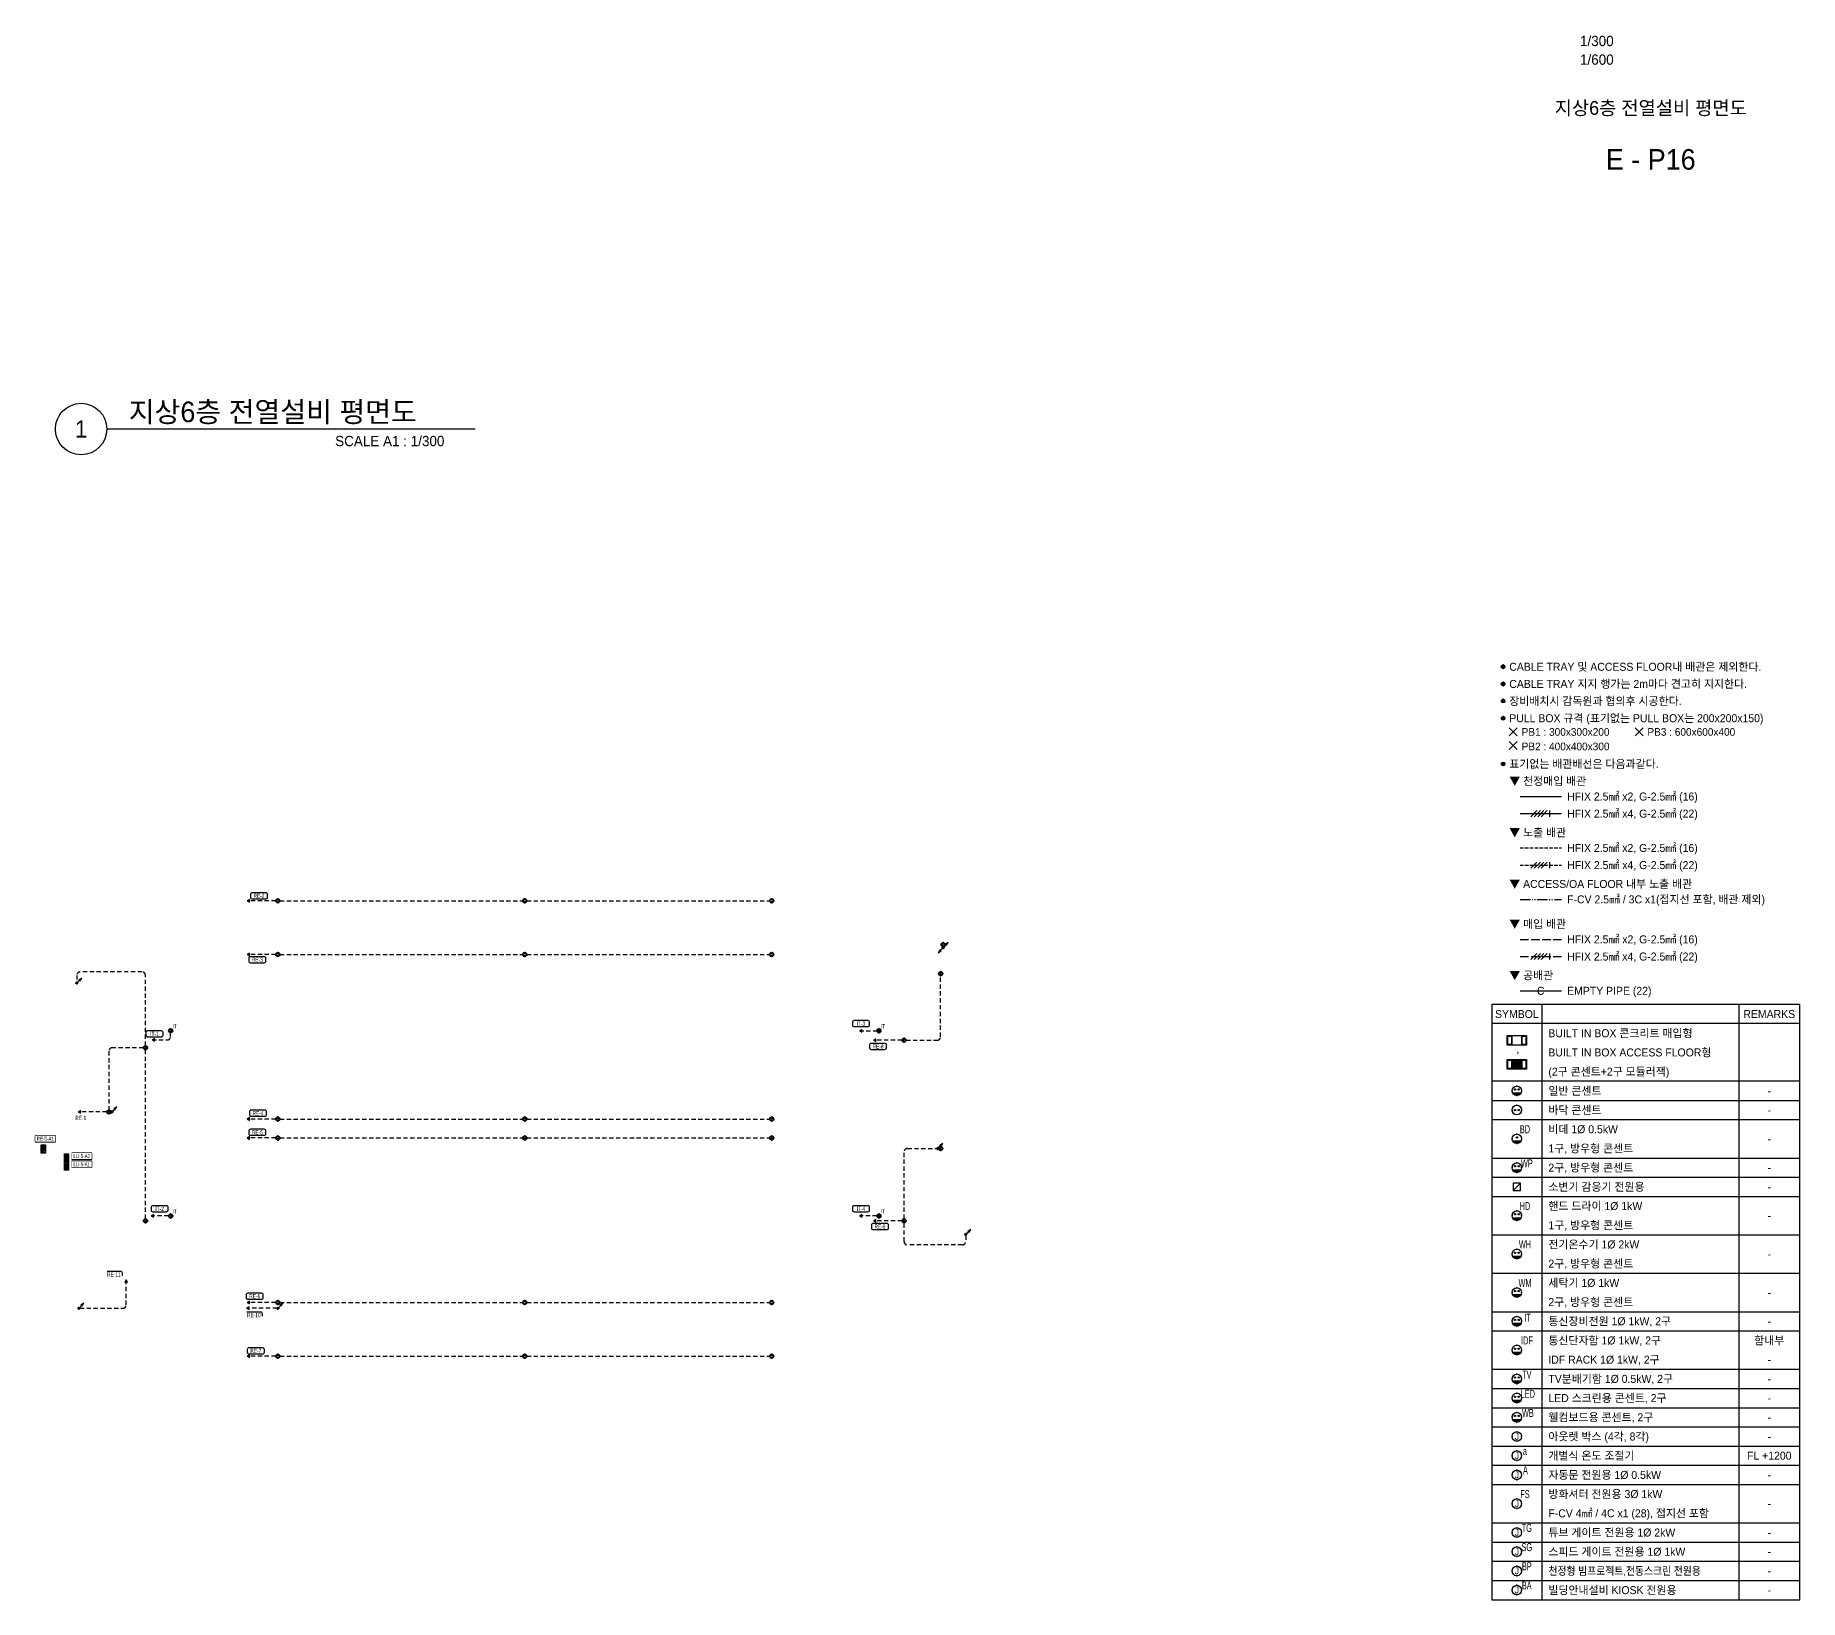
# Model space of a CAD drawing. Header units: millimetres. Extents: x 35956 to 501590, y -530175 to 1059940.
# Drawn here: x 91935 to 246280, y 621480 to 758348 of the extents above; entities that cross this region are included whole.
import ezdxf
from ezdxf.enums import TextEntityAlignment as Align

# ---------------------------------------------------------------- set-up
doc = ezdxf.new("R2010")
doc.units = ezdxf.units.MM
doc.header["$LTSCALE"] = 150
doc.set_wipeout_variables(frame=1)
for name, pattern in [('D1', [3, 1, -1, 1]), ('D2', [6.5, 2.5, -1.5, 2.5]), ('E6', [10, 6, -1, 0.5, -1, 0.5, -1]), ('LH2', [2.85, 2, -0.85]), ('LH4', [6.45, 5, -1.45])]:
    doc.linetypes.add(name, pattern=pattern)
for name, color, linetype in [('------01 Distribution Panel', 3, 'Continuous'), ('------01 Distribution Panel_UPS_Emgency', 232, 'Continuous'), ('------06 Receptacle', 6, 'Continuous'), ('------Number of Strands (가닥수)', 1, 'Continuous'), ('-----20 General Symbol', 3, 'Continuous'), ('-----21 Embeded Wire in Ceiling or Wall', 4, 'Continuous'), ('-----22 Concealed Wire in Floor', 4, 'E6'), ('-----22 Embeded in Floor', 4, 'D2'), ('-----23 Concealed or Exposed Wire', 4, 'D1'), ('-----29 Cable Schedule', 1, 'Continuous'), ('-----30 Text', 2, 'Continuous'), ('-----41 Drawing Title', 2, 'Continuous'), ('-----42 Drawing Number', 2, 'Continuous'), ('-----43 Drawing Scale', 3, 'Continuous'), ('4', 4, 'Continuous')]:
    doc.layers.add(name, color=color, linetype=linetype)
doc.styles.add('ELEC', font='')
doc.styles.get('ELEC').set_extended_font_data('Dotum')

# ---------------------------------------------------------------- blocks, each defined once
blk = doc.blocks.new('O01')
blk.add_hatch(color=256).paths.add_polyline_path([(-149, -218), (-218, -149), (-368, -368)])
blk.add_line((-46, -46), (-184, -184))
blk.add_lwpolyline([(-368, -368), (-149, -218), (-218, -149), (-368, -368)])
blk.add_circle((0, 0), 65)
for p in [(-65, 0), (-65, 0), (0, 65), (0, 65), (65, 0), (65, 0), (0, -65), (0, -65)]:
    blk.add_point(p)
blk = doc.blocks.new('O07')
blk.add_lwpolyline([(-173, -100), (0, 0), (-173, 100)], close=True)
blk = doc.blocks.new('B02')
h = blk.add_hatch(color=256)
h.paths.add_polyline_path([(-136, 86, 0.632456), (136, 86)])
h.paths.add_polyline_path([(-75, 193, 1), (-32, 193, 1)])
h.paths.add_polyline_path([(32, 193, 1), (75, 193, 1)])
blk.add_line((-136, 86), (136, 86))
at = {"linetype": 'Continuous'}
blk.add_circle((0, 150), 150, dxfattribs=at)
for centre in [(-54, 193), (54, 193)]:
    blk.add_circle(centre, 21.4)
for p in [(-150, 150), (0, 300), (0, 0), (150, 150)]:
    blk.add_point(p)
blk = doc.blocks.new('A02')
h = blk.add_hatch()
h.set_pattern_fill('ANSI31', color=256, scale=25, style=0)
h.set_pattern_definition([(45, (-2000, -19200), (-56.1266, 56.1266), [])])
h.paths.add_polyline_path([(-300, 300), (-300, 0), (300, 0), (300, 300)])
blk.add_lwpolyline([(300, 0), (-300, 0), (-300, 300), (300, 300)], close=True)
blk = doc.blocks.new('O04')
blk.add_circle((0, 0), 150)
for p in [(-150, 0), (0, 150), (150, 0), (0, -150)]:
    blk.add_point(p)
at = {"style": 'ELEC'}
blk.add_text('J', height=214, dxfattribs=at).set_placement((0, 0), align=Align.MIDDLE)
blk = doc.blocks.new('B08')
at = {"linetype": 'Continuous'}
for points in [[(300, -150), (-300, -150), (-300, 150), (300, 150)], [(-150, 150), (150, 150), (150, -150), (-150, -150)]]:
    blk.add_lwpolyline(points, close=True, dxfattribs=at)
at = {"color": 1, "linetype": 'Continuous'}
for points in [[(-280, 130), (-170, 130), (-170, -130), (-280, -130)], [(170, 130), (280, 130), (280, -130), (170, -130)]]:
    blk.add_lwpolyline(points, close=True, dxfattribs=at)
blk = doc.blocks.new('B11')
h = blk.add_hatch(color=256)
h.dxf.hatch_style = 1
h.paths.add_polyline_path([(150, 150), (-150, 150), (-150, -150), (150, -150)])
at = {"linetype": 'Continuous'}
for points in [[(300, -150), (-300, -150), (-300, 150), (300, 150)], [(-150, 150), (150, 150), (150, -150), (-150, -150)]]:
    blk.add_lwpolyline(points, close=True, dxfattribs=at)
at = {"color": 1, "linetype": 'Continuous'}
for points in [[(-280, 130), (-170, 130), (-170, -130), (-280, -130)], [(170, 130), (280, 130), (280, -130), (170, -130)]]:
    blk.add_lwpolyline(points, close=True, dxfattribs=at)
blk = doc.blocks.new('B01')
h = blk.add_hatch(color=256)
h.paths.add_polyline_path([(21, 193, 1), (-21, 193, 1)])
h.paths.add_polyline_path([(-136, 86, 0.632456), (136, 86)])
blk.add_line((-136, 86), (136, 86))
at = {"linetype": 'Continuous'}
blk.add_circle((0, 150), 150, dxfattribs=at)
blk.add_circle((0, 193), 21.4)
for p in [(-150, 150), (0, 300), (0, 0), (150, 150)]:
    blk.add_point(p)
blk = doc.blocks.new('B17')
blk.add_line((112.5, 0), (-112.5, -225))
blk.add_lwpolyline([(112.5, 0), (-112.5, 0), (-112.5, -225), (112.5, -225)], close=True)
blk = doc.blocks.new('A$Ce357b17b')
at = {"layer": '-----30 Text'}
h = blk.add_hatch(color=256, dxfattribs=at)
edge = h.paths.add_edge_path()
edge.add_arc((-31961, -9700), 160, 0, 360)
h = blk.add_hatch(color=256, dxfattribs=at)
edge = h.paths.add_edge_path()
edge.add_arc((-31961, -11200), 160, 0, 360)
h = blk.add_hatch(color=256, dxfattribs=at)
edge = h.paths.add_edge_path()
edge.add_arc((-31961, -12700), 160, 0, 360)
h = blk.add_hatch(color=256, dxfattribs=at)
edge = h.paths.add_edge_path()
edge.add_arc((-31961, -18200), 160, 0, 360)
at = {"layer": '------Number of Strands (가닥수)'}
for p, q in [((-29536, -22814), (-29008, -22286)), ((-29237, -22814), (-28709, -22286)), ((-28939, -22814), (-28411, -22286)), ((-28640, -22814), (-28112, -22286)), ((-27878, -22814), (-27878, -22286)), ((-29536, -27314), (-29008, -26786)), ((-29237, -27314), (-28709, -26786)), ((-28939, -27314), (-28411, -26786)), ((-28640, -27314), (-28112, -26786)), ((-27878, -27314), (-27878, -26786)), ((-29536, -35314), (-29008, -34786)), ((-29237, -35314), (-28709, -34786)), ((-28939, -35314), (-28411, -34786)), ((-28640, -35314), (-28112, -34786)), ((-27878, -35314), (-27878, -34786))]:
    blk.add_line(p, q, dxfattribs=at)
at = {"layer": '-----21 Embeded Wire in Ceiling or Wall'}
blk.add_line((-30484, -38050), (-26865, -38050), dxfattribs=at)
at = {"layer": '-----22 Concealed Wire in Floor'}
blk.add_line((-30484, -30050), (-26865, -30050), dxfattribs=at)
at = {"layer": '-----30 Text'}
for centre in [(-31961, -9700), (-31961, -11200), (-31961, -12700), (-31961, -18200)]:
    blk.add_circle(centre, 160, dxfattribs=at)
for p in [(-32121, -9700), (-31961, -9540), (-31961, -9860), (-31801, -9700), (-32121, -11200), (-31961, -11040), (-31961, -11360), (-31801, -11200), (-31961, -12540), (-31961, -14040)]:
    blk.add_point(p, dxfattribs=at)
at = {"layer": '4'}
for p, q in [((-30484, -21050), (-26865, -21050)), ((-30484, -22550), (-26865, -22550))]:
    blk.add_line(p, q, dxfattribs=at)
at = {"layer": '4', "linetype": 'LH2'}
for p, q in [((-30484, -25550), (-26865, -25550)), ((-30484, -27050), (-26865, -27050))]:
    blk.add_line(p, q, dxfattribs=at)
at = {"layer": '4', "linetype": 'LH4'}
for p, q in [((-30484, -33550), (-26865, -33550)), ((-30484, -35050), (-26865, -35050))]:
    blk.add_line(p, q, dxfattribs=at)
at = {"layer": '-----23 Concealed or Exposed Wire', "style": 'ELEC'}
blk.add_text('C', height=700, dxfattribs=at).set_placement((-28675, -38050), align=Align.MIDDLE_CENTER)
at = {"layer": '-----30 Text', "style": 'ELEC'}
for s, p in [('CABLE TRAY 및 ACCESS FLOOR내 배관은 제외한다.', (-31425, -9700)), ('CABLE TRAY 지지 행가는 2m마다 견고히 지지한다.', (-31425, -11200)), ('장비배치시 감독원과 협의후 시공한다.', (-31425, -12700)), ('표기없는 배관배선은 다음과같다.', (-31425, -18200)), ('▼ 천정매입 배관', (-31425, -19700)), ('HFIX 2.5㎟ x2, G-2.5㎟ (16)', (-26365, -21050)), ('HFIX 2.5㎟ x4, G-2.5㎟ (22)', (-26365, -22550)), ('▼ 노출 배관', (-31425, -24200)), ('HFIX 2.5㎟ x2, G-2.5㎟ (16)', (-26365, -25550)), ('HFIX 2.5㎟ x4, G-2.5㎟ (22)', (-26365, -27050)), ('▼ ACCESS/OA FLOOR 내부 노출 배관', (-31425, -28700)), ('F-CV 2.5㎟ / 3C x1(접지선 포함, 배관 제외) ', (-26365, -30050)), ('▼ 매입 배관', (-31425, -32200)), ('HFIX 2.5㎟ x2, G-2.5㎟ (16)', (-26365, -33550)), ('HFIX 2.5㎟ x4, G-2.5㎟ (22)', (-26365, -35050)), ('▼ 공배관', (-31425, -36700))]:
    blk.add_text(s, height=700, dxfattribs=at).set_placement(p, align=Align.MIDDLE_LEFT)
for points in [[(-20425, -15050), (-20425, -15750), (-19726, -15750), (-19726, -15050)], [(-31425, -16250), (-31425, -16950), (-30726, -16950), (-30726, -16250)]]:
    blk.add_wipeout(points).dxf.layer = '-----20 General Symbol'
at = {"color": 3}
blk.add_wipeout([(-6020, -91320), (-6020, -39240), (-32961, -39240), (-32961, -91320)], dxfattribs=at).dxf.layer = '-----29 Cable Schedule'
at = {"layer": '------06 Receptacle'}
h = blk.add_hatch(color=256, dxfattribs=at)
edge = h.paths.add_edge_path()
edge.add_arc((-30913, -48480), 60, 0, 360)
h = blk.add_hatch(color=256, dxfattribs=at)
edge = h.paths.add_edge_path()
edge.add_arc((-30613, -48480), 60, 0, 360)
for centre, radius in [((-30763, -48480), 420), ((-30913, -48480), 60), ((-30613, -48480), 60)]:
    blk.add_circle(centre, radius, dxfattribs=at)
for p in [(-31183, -48480), (-30343, -48480)]:
    blk.add_point(p, dxfattribs=at)
at = {"layer": '-----20 General Symbol'}
for p, q in [((-19726, -15750), (-20425, -15050)), ((-19726, -15050), (-20425, -15750))]:
    blk.add_line(p, q, dxfattribs=at)
at = {"layer": '-----29 Cable Schedule'}
for p, q in [((-28565, -39240), (-28565, -40920)), ((-11349, -39240), (-11349, -40920)), ((-28565, -40920), (-28565, -91320)), ((-11349, -40920), (-11349, -91320)), ((-6020, -45960), (-32961, -45960)), ((-32961, -47640), (-6020, -47640)), ((-32961, -49320), (-6020, -49320)), ((-32961, -52680), (-6020, -52680)), ((-32961, -54360), (-6020, -54360)), ((-32961, -56040), (-6020, -56040)), ((-32961, -59400), (-6020, -59400)), ((-32961, -62760), (-6020, -62760)), ((-32961, -66120), (-6020, -66120)), ((-32961, -67800), (-6020, -67800)), ((-32961, -71160), (-6020, -71160)), ((-32961, -72840), (-6020, -72840)), ((-32961, -74520), (-6020, -74520)), ((-32961, -76200), (-6020, -76200)), ((-32961, -77880), (-6020, -77880)), ((-32961, -79560), (-6020, -79560)), ((-32961, -81240), (-6020, -81240)), ((-32961, -84600), (-6020, -84600)), ((-32961, -86280), (-6020, -86280)), ((-32961, -87960), (-6020, -87960)), ((-32961, -89640), (-6020, -89640)), ((-32961, -91320), (-6020, -91320))]:
    blk.add_line(p, q, dxfattribs=at)
at = {"layer": '-----29 Cable Schedule', "color": 3}
blk.add_line((-6020, -40920), (-32961, -40920), dxfattribs=at)
blk.add_lwpolyline([(-6020, -91320), (-6020, -39240), (-32961, -39240), (-32961, -91320)], close=True, dxfattribs=at)
blk.add_point((-30763, -48060))
at = {"layer": '------06 Receptacle', "xscale": 2.8, "yscale": 2.8, "zscale": 2.8}
for name, p in [('B08', (-30763, -42390)), ('B11', (-30763, -44490)), ('B01', (-30763, -51420)), ('B17', (-30763, -54885)), ('B02', (-30763, -69900))]:
    blk.add_blockref(name, p, dxfattribs=at)
at = {"layer": '------06 Receptacle', "color": 0, "xscale": 2.8, "yscale": 2.8, "zscale": 2.8}
for p in [(-30763, -47220), (-30763, -53940), (-30763, -58140), (-30763, -61500), (-30763, -64860), (-30763, -67380), (-30763, -72420), (-30763, -74100), (-30763, -75780)]:
    blk.add_blockref('B02', p, dxfattribs=at)
at = {"layer": '-----20 General Symbol', "xscale": 2.8, "yscale": 2.8, "zscale": 2.8}
for p in [(-30763, -77040), (-30763, -78720), (-30763, -80400), (-30763, -82920), (-30763, -85440), (-30763, -87120), (-30763, -88800), (-30763, -90480)]:
    blk.add_blockref('O04', p, dxfattribs=at)
at = {"layer": '------06 Receptacle', "style": 'ELEC', "width": 0.6}
for s, p in [('BD', (-30053, -50158)), ('WP', (-29891, -53142)), ('HD', (-30053, -56878)), ('WH', (-30053, -60238)), ('WM', (-30053, -63598)), ('IT', (-29828, -66655)), ('IDF', (-29874, -68638)), ('TV', (-29891, -71622)), ('LED', (-29800, -73302)), ('WB', (-29800, -74982))]:
    blk.add_text(s, height=700, dxfattribs=at).set_placement(p, align=Align.MIDDLE)
at = {"layer": '-----20 General Symbol', "style": 'ELEC', "width": 0.7}
blk.add_text('a', height=700, dxfattribs=at).set_placement((-30238, -78308), align=Align.MIDDLE_LEFT)
for s, p in [('A', (-30011, -79989)), ('FS', (-30053, -82078)), ('TG', (-29895, -85036)), ('SG', (-29895, -86716)), ('BP', (-29895, -88396)), ('BA', (-29895, -90076))]:
    blk.add_text(s, height=700, dxfattribs=at).set_placement(p, align=Align.MIDDLE)
at = {"layer": '-----29 Cable Schedule', "color": 2, "style": 'ELEC'}
for s, p in [('SYMBOL', (-30763, -40080)), ('REMARKS', (-8684, -40080))]:
    blk.add_text(s, height=700, dxfattribs=at).set_placement(p, align=Align.MIDDLE)
at = {"layer": '-----30 Text', "style": 'ELEC'}
for s, height, p in [('PB3 : 600x600x400', 672.93, (-19344, -15400)), ('EMPTY PIPE (22)', 700, (-26365, -38050)), ('BUILT IN BOX 콘크리트 매입형', 700, (-28005, -41760)), ('BUILT IN BOX ACCESS FLOOR형', 700, (-28005, -43440)), (',', 700, (-30805, -43128)), ('(2구 콘센트+2구 모듈러잭)', 700, (-28005, -45120)), ('일반 콘센트', 700, (-28005, -46800)), ('바닥 콘센트', 700, (-28005, -48480)), ('비데 1%%216 0.5kW', 700, (-28005, -50160)), ('1구, 방우형 콘센트', 700, (-28005, -51840)), ('2구, 방우형 콘센트', 700, (-28005, -53520)), ('소변기 감응기 전원용', 700, (-28005, -55200)), ('핸드 드라이 1Ø 1kW', 700, (-28005, -56880)), ('1구, 방우형 콘센트', 700, (-28005, -58560)), ('전기온수기 1%%216 2kW', 700, (-28005, -60240)), ('2구, 방우형 콘센트', 700, (-28005, -61920)), ('세탁기 1Ø 1kW', 700, (-28005, -63600)), ('2구, 방우형 콘센트', 700, (-28005, -65280)), ('통신장비전원 1%%216 1kW, 2구', 700, (-28005, -66960)), ('통신단자함 1%%216 1kW, 2구', 700, (-28005, -68640)), ('IDF RACK 1%%216 1kW, 2구', 700, (-28005, -70320)), ('TV분배기함 1%%216 0.5kW, 2구', 700, (-28005, -72000)), ('LED 스크린용 콘센트, 2구', 700, (-28005, -73680)), ('웰컴보드용 콘센트, 2구', 700, (-28005, -75360)), ('아웃렛 박스 (4각, 8각)', 700, (-28005, -77040)), ('개별식 온도 조절기', 700, (-28005, -78720)), ('자동문 전원용 1%%216 0.5kW', 700, (-28005, -80400)), ('방화셔터 전원용 3%%216 1kW', 700, (-28005, -82080)), ('F-CV 4㎟ / 4C x1 (28), 접지선 포함', 700, (-28005, -83760)), ('튜브 게이트 전원용 1Ø 2kW', 700, (-28005, -85440)), ('스피드 게이트 전원용 1Ø 1kW', 700, (-28005, -87120)), ('빌딩안내설비 KIOSK 전원용', 700, (-28005, -90480))]:
    blk.add_text(s, height=height, dxfattribs=at).set_placement(p, align=Align.MIDDLE_LEFT)
for s, p in [('-', (-8684, -46800)), ('-', (-8684, -48480)), ('-', (-8684, -51000)), ('-', (-8684, -53520)), ('-', (-8684, -55200)), ('-', (-8684, -57720)), ('-', (-8684, -61080)), ('-', (-8684, -64440)), ('-', (-8684, -66960)), ('함내부', (-8684, -68640)), ('-', (-8684, -70320)), ('-', (-8684, -72000)), ('-', (-8684, -73680)), ('-', (-8684, -75360)), ('-', (-8684, -77040)), ('FL +1200', (-8684, -78720)), ('-', (-8684, -80400)), ('-', (-8684, -82920)), ('-', (-8684, -85440)), ('-', (-8684, -87120)), ('-', (-8684, -88800)), ('-', (-8684, -90480))]:
    blk.add_text(s, height=700, dxfattribs=at).set_placement(p, align=Align.MIDDLE_CENTER)
at = {"layer": '-----30 Text', "style": 'ELEC', "width": 0.9}
blk.add_text('천정형 빔프로젝트,전동스크린 전원용', height=700, dxfattribs=at).set_placement((-28005, -88800), align=Align.MIDDLE_LEFT)
blk.add_wipeout([(-31425, -15050), (-31425, -15750), (-30726, -15750), (-30726, -15050)]).dxf.layer = '-----20 General Symbol'
at = {"layer": '-----30 Text'}
h = blk.add_hatch(color=256, dxfattribs=at)
edge = h.paths.add_edge_path()
edge.add_arc((-31961, -14200), 160, 0, 360)
at = {"layer": '-----20 General Symbol'}
for p, q in [((-30726, -15750), (-31425, -15050)), ((-30726, -15050), (-31425, -15750)), ((-30726, -16950), (-31425, -16250)), ((-30726, -16250), (-31425, -16950))]:
    blk.add_line(p, q, dxfattribs=at)
at = {"layer": '-----30 Text'}
blk.add_circle((-31961, -14200), 160, dxfattribs=at)
at = {"layer": '-----30 Text', "style": 'ELEC'}
for s, height, p in [('PULL BOX 규격 (표기없는 PULL BOX는 200x200x150)', 700, (-31425, -14200)), ('PB1 : 300x300x200', 672.93, (-30344, -15400)), ('PB2 : 400x400x300', 672.93, (-30344, -16671))]:
    blk.add_text(s, height=height, dxfattribs=at).set_placement(p, align=Align.MIDDLE_LEFT)

msp = doc.modelspace()

# ---------------------------------------------------------------- linework, layer by layer
at = {"layer": '------01 Distribution Panel', "color": 1, "elevation": 0}
for points in [[(91935, 661547), (93690, 661547), (93690, 662072), (91935, 662072)], [(95121, 659310), (96876, 659310), (96876, 659835), (95121, 659835)]]:
    msp.add_lwpolyline(points, close=True, dxfattribs=at)
at = {"layer": '-----22 Embeded in Floor'}
for p, q in [((103774, 670755), (103774, 671078)), ((103774, 671078), (103774, 671078)), ((164030, 671252), (165554, 671252)), ((165554, 671252), (165554, 671252))]:
    msp.add_line(p, q, dxfattribs=at)
for points in [[(112974, 682625), (110474, 682625)], [(113334, 682625), (134574, 682625)], [(134934, 682625), (156174, 682625)], [(112974, 677925), (110474, 677925)], [(113334, 677925), (134574, 677925)], [(134934, 677925), (156174, 677925)], [(167754, 670435), (165254, 670435)], [(98194, 664155), (95694, 664155)], [(170954, 660955), (170954, 660955)], [(103594, 655055), (102070, 655055)], [(165553, 655056), (164029, 655056)], [(167754, 654629), (165254, 654629)], [(113076, 646975), (110423, 646976)], [(112974, 647485), (110474, 647485)], [(113334, 647485), (134574, 647485)], [(134934, 647485), (156174, 647485)], [(112974, 642785), (110474, 642785)], [(113334, 642785), (134574, 642785)], [(134934, 642785), (156174, 642785)]]:
    msp.add_lwpolyline(points, dxfattribs=at)
for points in [[(168114, 670435), (170832, 670435, 0.4142136), (171132, 670735), (171132, 676074)], [(101394, 669768), (98673, 669768, 0.4142136), (98373, 669468), (98374, 664335)], [(167934, 654809), (167934, 660655, -0.4142136), (168234, 660955), (168234, 660955), (170954, 660955)], [(173322, 653349), (173322, 652819, -0.4142136), (173022, 652519), (168234, 652519, -0.4142136), (167934, 652819), (167934, 654449)], [(95832, 646975), (99584, 646975, 0.4142136), (99884, 647275), (99884, 649475)]]:
    msp.add_lwpolyline(points, format="xyb", dxfattribs=at)
at = {"layer": '-----22 Embeded in Floor', "elevation": 0}
for points in [[(112974, 663535), (110474, 663535)], [(113334, 663535), (134574, 663535)], [(134934, 663535), (156174, 663535)], [(112974, 661875), (110474, 661875)], [(113334, 661875), (134574, 661875)], [(134934, 661875), (156174, 661875)]]:
    msp.add_lwpolyline(points, dxfattribs=at)
at = {"layer": '-----22 Embeded in Floor'}
msp.add_arc((103474, 670755), 300, 270, 0, dxfattribs=at)
at = {"layer": '-----41 Drawing Title', "color": 7}
msp.add_line((130407, 723900), (98193, 723900), dxfattribs=at)
msp.add_circle((95943, 723900), 2250, dxfattribs=at)

# ---------------------------------------------------------------- block references
at = {"layer": '------01 Distribution Panel', "xscale": 1.2, "yscale": 1.2, "zscale": 1.2, "rotation": 270}
msp.add_blockref('A02', (92454, 660915), dxfattribs=at)
at = {"layer": '------01 Distribution Panel_UPS_Emgency', "xscale": 1.2, "yscale": 1.2, "zscale": 1.2, "rotation": 270}
msp.add_blockref('A02', (94494, 659415), dxfattribs=at)
at = {"layer": '------06 Receptacle', "xscale": 1.2, "yscale": 1.2, "zscale": 1.2}
for p, rotation in [((113154, 682805), 179.9999990554299), ((134754, 682805), 179.9999990554299), ((156354, 682805), 179.9999990554299), ((113154, 678105), 179.9999990554299), ((134754, 678105), 179.9999990554299), ((156354, 678105), 179.9999990554299), ((171354, 678605), 359.646272586137), ((170954, 676255), 269.646272586137), ((103954, 671258), 89.99999905542973), ((165554, 671254), 269.9999990554298), ((101754, 669768), 89.99999905542991), ((167754, 670435), 270.0000009445701), ((98554, 664155), 89.64627258613703), ((113154, 663355), 359.9999990554299), ((134754, 663355), 359.9999990554299), ((156354, 663355), 359.9999990554299), ((113154, 662055), 179.9999990554299), ((134754, 662055), 179.9999990554299), ((156354, 662055), 179.9999990554299), ((170954, 660955), 269.646272586137), ((103954, 655055), 89.99999905542973), ((165554, 655055), 269.9999990554298), ((167754, 654629), 270.0000009445701), ((113154, 647305), 359.9999990554299), ((134754, 647305), 359.9999990554299), ((156354, 647305), 359.9999990554299), ((113154, 642605), 359.9999990554299), ((134754, 642605), 359.9999990554299), ((156354, 642605), 359.9999990554299)]:
    msp.add_blockref('B02', p, dxfattribs=dict(at, rotation=rotation))
at = {"layer": '-----20 General Symbol', "xscale": 1.2, "yscale": 1.2, "zscale": 1.2}
msp.add_blockref('O01', (171354, 678527), dxfattribs=at)
at = {"layer": '-----20 General Symbol', "xscale": 1.2, "yscale": 1.2, "zscale": 1.2, "rotation": 180}
for p in [(171354, 678527), (95562, 675427), (98632, 664155), (170876, 660955), (173322, 653427), (95754, 646975), (113154, 646975)]:
    msp.add_blockref('O01', p, dxfattribs=at)
at = {"layer": '-----22 Embeded in Floor', "xscale": 1.2, "yscale": 1.2, "zscale": 1.2}
for p, rotation in [((110474, 682625), 180), ((110474, 677925), 180), ((164030, 671252), 180), ((165254, 670435), 180), ((95694, 664155), 180), ((110474, 663535), 180), ((110474, 661875), 180), ((102070, 655055), 180), ((164029, 655056), 180), ((99884, 649475), 89.99999999999997), ((110423, 646976), 180), ((110474, 642785), 180)]:
    msp.add_blockref('O07', p, dxfattribs=dict(at, rotation=rotation))
at = {"layer": '-----29 Cable Schedule'}
msp.add_blockref('A$Ce357b17b', (252300, 712800), dxfattribs=at)

# ---------------------------------------------------------------- texts
at = {"layer": '------06 Receptacle', "style": 'ELEC', "width": 0.7}
for p in [(104129, 671660, 0), (104129, 671660, 0), (166089, 671656, 0), (166089, 671656, 0), (166089, 655457, 0)]:
    msp.add_text('IT', height=375, dxfattribs=at).set_placement(p, align=Align.MIDDLE)
at = {"layer": '-----41 Drawing Title', "style": 'ELEC'}
msp.add_text('지상6층 전열설비 평면도', height=1200, dxfattribs=at).set_placement((233250, 751990), align=Align.MIDDLE_CENTER)
at = {"layer": '-----41 Drawing Title', "color": 2, "style": 'ELEC'}
msp.add_text('지상6층 전열설비 평면도', height=1800, dxfattribs=at).set_placement((100110, 724500))
at = {"layer": '-----41 Drawing Title', "color": 7, "style": 'ELEC'}
msp.add_text('1', height=1500, dxfattribs=at).set_placement((95943, 723900), align=Align.MIDDLE)
at = {"layer": '-----41 Drawing Title', "style": 'ELEC'}
msp.add_text('SCALE A1 : 1/300', height=900, dxfattribs=at).set_placement((127723, 722400), align=Align.RIGHT)
at = {"layer": '-----42 Drawing Number', "style": 'ELEC'}
msp.add_text('E - P16', height=1800, dxfattribs=at).set_placement((233250, 747490), align=Align.MIDDLE_CENTER)
at = {"layer": '-----43 Drawing Scale', "style": 'ELEC'}
for s, p in [('1/300', (227060, 757400)), ('1/600', (227060, 755770))]:
    msp.add_text(s, height=900, dxfattribs=at).set_placement(p)

# ---------------------------------------------------------------- next in the draw order: wipeouts: each hides what was drawn before it
at = {"color": 1}
msp.add_wipeout([(91935, 661547), (93690, 661547), (93690, 662072), (91935, 662072)], dxfattribs=at).dxf.layer = '------01 Distribution Panel'
at = {"color": 1, "linetype": 'Continuous'}
for points in [[(110757, 682948), (110759, 682925), (110765, 682902), (110774, 682880), (110786, 682860), (110801, 682842), (110819, 682827), (110839, 682815), (110861, 682806), (110884, 682800), (110907, 682798), (112107, 682798), (112131, 682800), (112154, 682806), (112175, 682815), (112195, 682827), (112213, 682842), (112229, 682860), (112241, 682880), (112250, 682902), (112255, 682925), (112257, 682948), (112257, 683173), (112255, 683197), (112250, 683220), (112241, 683242), (112229, 683262), (112213, 683280), (112195, 683295), (112175, 683307), (112154, 683316), (112131, 683322), (112107, 683323), (110907, 683323), (110884, 683322), (110861, 683316), (110839, 683307), (110819, 683295), (110801, 683280), (110786, 683262), (110774, 683242), (110765, 683220), (110759, 683197), (110757, 683173)], [(110606, 677363), (110608, 677340), (110613, 677317), (110622, 677295), (110634, 677275), (110650, 677257), (110668, 677242), (110688, 677230), (110709, 677221), (110732, 677215), (110756, 677213), (111956, 677213), (111979, 677215), (112002, 677221), (112024, 677230), (112044, 677242), (112062, 677257), (112077, 677275), (112089, 677295), (112098, 677317), (112104, 677340), (112106, 677363), (112106, 677588), (112104, 677612), (112098, 677635), (112089, 677657), (112077, 677677), (112062, 677694), (112044, 677710), (112024, 677722), (112002, 677731), (111979, 677737), (111956, 677738), (110756, 677738), (110732, 677737), (110709, 677731), (110688, 677722), (110668, 677710), (110650, 677694), (110634, 677677), (110622, 677657), (110613, 677635), (110608, 677612), (110606, 677588)], [(163409, 671767), (163411, 671743), (163416, 671720), (163425, 671699), (163438, 671679), (163453, 671661), (163471, 671645), (163491, 671633), (163513, 671624), (163536, 671619), (163559, 671617), (164759, 671617), (164783, 671619), (164805, 671624), (164827, 671633), (164847, 671645), (164865, 671661), (164880, 671679), (164893, 671699), (164902, 671720), (164907, 671743), (164909, 671767), (164909, 671992), (164907, 672015), (164902, 672038), (164893, 672060), (164880, 672080), (164865, 672098), (164847, 672113), (164827, 672125), (164805, 672134), (164783, 672140), (164759, 672142), (163559, 672142), (163536, 672140), (163513, 672134), (163491, 672125), (163471, 672113), (163453, 672098), (163438, 672080), (163425, 672060), (163416, 672038), (163411, 672015), (163409, 671992)], [(164910, 669771), (164911, 669748), (164917, 669725), (164926, 669703), (164938, 669683), (164953, 669665), (164971, 669650), (164991, 669638), (165013, 669629), (165036, 669623), (165060, 669621), (166260, 669621), (166283, 669623), (166306, 669629), (166328, 669638), (166348, 669650), (166366, 669665), (166381, 669683), (166393, 669703), (166402, 669725), (166408, 669748), (166410, 669771), (166410, 669996), (166408, 670020), (166402, 670043), (166393, 670064), (166381, 670085), (166366, 670102), (166348, 670118), (166328, 670130), (166306, 670139), (166283, 670144), (166260, 670146), (165060, 670146), (165036, 670144), (165013, 670139), (164991, 670130), (164971, 670118), (164953, 670102), (164938, 670085), (164926, 670064), (164917, 670043), (164911, 670020), (164910, 669996)], [(95166, 663515), (95168, 663492), (95173, 663469), (95182, 663447), (95195, 663427), (95210, 663409), (95228, 663394), (95248, 663382), (95270, 663373), (95293, 663367), (95316, 663365), (96516, 663365), (96540, 663367), (96562, 663373), (96584, 663382), (96604, 663394), (96622, 663409), (96637, 663427), (96650, 663447), (96659, 663469), (96664, 663492), (96666, 663515), (96666, 663740), (96664, 663764), (96659, 663787), (96650, 663808), (96637, 663828), (96622, 663846), (96604, 663862), (96584, 663874), (96562, 663883), (96540, 663888), (96516, 663890), (95316, 663890), (95293, 663888), (95270, 663883), (95248, 663874), (95228, 663862), (95210, 663846), (95195, 663828), (95182, 663808), (95173, 663787), (95168, 663764), (95166, 663740)], [(110663, 663934), (110664, 663910), (110670, 663887), (110679, 663866), (110691, 663845), (110706, 663828), (110724, 663812), (110744, 663800), (110766, 663791), (110789, 663786), (110813, 663784), (112013, 663784), (112036, 663786), (112059, 663791), (112081, 663800), (112101, 663812), (112119, 663828), (112134, 663845), (112146, 663866), (112155, 663887), (112161, 663910), (112163, 663934), (112163, 664159), (112161, 664182), (112155, 664205), (112146, 664227), (112134, 664247), (112119, 664265), (112101, 664280), (112081, 664292), (112059, 664301), (112036, 664307), (112013, 664309), (110813, 664309), (110789, 664307), (110766, 664301), (110744, 664292), (110724, 664280), (110706, 664265), (110691, 664247), (110679, 664227), (110670, 664205), (110664, 664182), (110663, 664159)], [(110613, 662259), (110615, 662235), (110620, 662212), (110629, 662191), (110642, 662170), (110657, 662153), (110675, 662137), (110695, 662125), (110717, 662116), (110740, 662111), (110763, 662109), (111963, 662109), (111986, 662111), (112009, 662116), (112031, 662125), (112051, 662137), (112069, 662153), (112084, 662170), (112097, 662191), (112106, 662212), (112111, 662235), (112113, 662259), (112113, 662484), (112111, 662507), (112106, 662530), (112097, 662552), (112084, 662572), (112069, 662590), (112051, 662605), (112031, 662617), (112009, 662626), (111986, 662632), (111963, 662634), (110763, 662634), (110740, 662632), (110717, 662626), (110695, 662617), (110675, 662605), (110657, 662590), (110642, 662572), (110629, 662552), (110620, 662530), (110615, 662507), (110613, 662484)], [(102058, 655569), (102060, 655546), (102065, 655523), (102074, 655501), (102087, 655481), (102102, 655463), (102120, 655448), (102140, 655436), (102162, 655427), (102185, 655421), (102208, 655419), (103408, 655419), (103431, 655421), (103454, 655427), (103476, 655436), (103496, 655448), (103514, 655463), (103529, 655481), (103542, 655501), (103551, 655523), (103556, 655546), (103558, 655569), (103558, 655794), (103556, 655818), (103551, 655841), (103542, 655863), (103529, 655883), (103514, 655900), (103496, 655916), (103476, 655928), (103454, 655937), (103431, 655943), (103408, 655944), (102208, 655944), (102185, 655943), (102162, 655937), (102140, 655928), (102120, 655916), (102102, 655900), (102087, 655883), (102074, 655863), (102065, 655841), (102060, 655818), (102058, 655794)], [(163409, 655571), (163410, 655547), (163416, 655525), (163425, 655503), (163437, 655483), (163453, 655465), (163470, 655450), (163491, 655437), (163512, 655428), (163535, 655423), (163559, 655421), (164759, 655421), (164782, 655423), (164805, 655428), (164827, 655437), (164847, 655450), (164865, 655465), (164880, 655483), (164892, 655503), (164901, 655525), (164907, 655547), (164909, 655571), (164909, 655796), (164907, 655819), (164901, 655842), (164892, 655864), (164880, 655884), (164865, 655902), (164847, 655917), (164827, 655930), (164805, 655939), (164782, 655944), (164759, 655946), (163559, 655946), (163535, 655944), (163512, 655939), (163491, 655930), (163470, 655917), (163453, 655902), (163437, 655884), (163425, 655864), (163416, 655842), (163410, 655819), (163409, 655796)], [(98059, 649829), (98061, 649806), (98067, 649783), (98076, 649761), (98088, 649741), (98103, 649723), (98121, 649708), (98141, 649696), (98163, 649687), (98186, 649681), (98209, 649679), (99409, 649679), (99433, 649681), (99456, 649687), (99477, 649696), (99498, 649708), (99515, 649723), (99531, 649741), (99543, 649761), (99552, 649783), (99558, 649806), (99559, 649829), (99559, 650054), (99558, 650078), (99552, 650101), (99543, 650123), (99531, 650143), (99515, 650161), (99498, 650176), (99477, 650188), (99456, 650197), (99433, 650203), (99409, 650204), (98209, 650204), (98186, 650203), (98163, 650197), (98141, 650188), (98121, 650176), (98103, 650161), (98088, 650143), (98076, 650123), (98067, 650101), (98061, 650078), (98059, 650054)], [(110302, 646273), (110304, 646249), (110309, 646226), (110318, 646204), (110331, 646184), (110346, 646166), (110364, 646151), (110384, 646139), (110406, 646130), (110428, 646124), (110452, 646123), (111652, 646123), (111675, 646124), (111698, 646130), (111720, 646139), (111740, 646151), (111758, 646166), (111773, 646184), (111786, 646204), (111795, 646226), (111800, 646249), (111802, 646273), (111802, 646498), (111800, 646521), (111795, 646544), (111786, 646566), (111773, 646586), (111758, 646604), (111740, 646619), (111720, 646631), (111698, 646640), (111675, 646646), (111652, 646648), (110452, 646648), (110428, 646646), (110406, 646640), (110384, 646631), (110364, 646619), (110346, 646604), (110331, 646586), (110318, 646566), (110309, 646544), (110304, 646521), (110302, 646498)], [(110476, 643140), (110478, 643117), (110484, 643094), (110493, 643072), (110505, 643052), (110520, 643034), (110538, 643019), (110558, 643007), (110580, 642998), (110603, 642992), (110626, 642990), (111826, 642990), (111850, 642992), (111873, 642998), (111894, 643007), (111915, 643019), (111932, 643034), (111948, 643052), (111960, 643072), (111969, 643094), (111975, 643117), (111976, 643140), (111976, 643365), (111975, 643389), (111969, 643412), (111960, 643433), (111948, 643454), (111932, 643471), (111915, 643487), (111894, 643499), (111873, 643508), (111850, 643514), (111826, 643515), (110626, 643515), (110603, 643514), (110580, 643508), (110558, 643499), (110538, 643487), (110520, 643471), (110505, 643454), (110493, 643433), (110484, 643412), (110478, 643389), (110476, 643365)]]:
    msp.add_wipeout(points, dxfattribs=at)
msp.add_wipeout([(101609, 670875), (101610, 670851), (101616, 670828), (101625, 670807), (101637, 670787), (101653, 670769), (101670, 670753), (101691, 670741), (101712, 670732), (101735, 670727), (101759, 670725), (102959, 670725), (102982, 670727), (103005, 670732), (103027, 670741), (103047, 670753), (103065, 670769), (103080, 670787), (103092, 670807), (103101, 670828), (103107, 670851), (103109, 670875), (103109, 671100), (103107, 671123), (103101, 671146), (103092, 671168), (103080, 671188), (103065, 671206), (103047, 671221), (103027, 671233), (103005, 671242), (102982, 671248), (102959, 671250), (101759, 671250), (101735, 671248), (101712, 671242), (101691, 671233), (101670, 671221), (101653, 671206), (101637, 671188), (101625, 671168), (101616, 671146), (101610, 671123), (101609, 671100)], dxfattribs=at).translate(0, 0, 0)
at = {"color": 1}
msp.add_wipeout([(95121, 659310), (96876, 659310), (96876, 659835), (95121, 659835)], dxfattribs=at)

# ---------------------------------------------------------------- next in the draw order: linework, layer by layer
at = {"layer": '------01 Distribution Panel', "color": 1, "elevation": 0}
msp.add_lwpolyline([(95121, 660030), (96876, 660030), (96876, 660555), (95121, 660555)], close=True, dxfattribs=at)
at = {"layer": '-----22 Embeded in Floor'}
msp.add_lwpolyline([(101574, 654809), (101574, 669588)], dxfattribs=at)
at = {"color": 1, "linetype": 'Continuous'}
for points in [[(110757, 682948, 0.4142136), (110907, 682798), (112107, 682798, 0.4142136), (112257, 682948), (112257, 683173, 0.4142136), (112107, 683323), (110907, 683323, 0.4142136), (110757, 683173)], [(110606, 677363, 0.4142136), (110756, 677213), (111956, 677213, 0.4142136), (112106, 677363), (112106, 677588, 0.4142136), (111956, 677738), (110756, 677738, 0.4142136), (110606, 677588)], [(163409, 671767, 0.4142136), (163559, 671617), (164759, 671617, 0.4142136), (164909, 671767), (164909, 671992, 0.4142136), (164759, 672142), (163559, 672142, 0.4142136), (163409, 671992)], [(101609, 670875, 0.4142136), (101759, 670725), (102959, 670725, 0.4142136), (103109, 670875), (103109, 671100, 0.4142136), (102959, 671250), (101759, 671250, 0.4142136), (101609, 671100)], [(164910, 669771, 0.4142136), (165060, 669621), (166260, 669621, 0.4142136), (166410, 669771), (166410, 669996, 0.4142136), (166260, 670146), (165060, 670146, 0.4142136), (164910, 669996)], [(102058, 655569, 0.4142136), (102208, 655419), (103408, 655419, 0.4142136), (103558, 655569), (103558, 655794, 0.4142136), (103408, 655944), (102208, 655944, 0.4142136), (102058, 655794)], [(163409, 655571, 0.4142136), (163559, 655421), (164759, 655421, 0.4142136), (164909, 655571), (164909, 655796, 0.4142136), (164759, 655946), (163559, 655946, 0.4142136), (163409, 655796)], [(110476, 643140, 0.4142136), (110626, 642990), (111826, 642990, 0.4142136), (111976, 643140), (111976, 643365, 0.4142136), (111826, 643515), (110626, 643515, 0.4142136), (110476, 643365)]]:
    msp.add_lwpolyline(points, format="xyb", close=True, dxfattribs=at)
at = {"color": 1, "linetype": 'Continuous', "elevation": 0}
for points in [[(110663, 663934, 0.4142136), (110813, 663784), (112013, 663784, 0.4142136), (112163, 663934), (112163, 664159, 0.4142136), (112013, 664309), (110813, 664309, 0.4142136), (110663, 664159)], [(110613, 662259, 0.4142136), (110763, 662109), (111963, 662109, 0.4142136), (112113, 662259), (112113, 662484, 0.4142136), (111963, 662634), (110763, 662634, 0.4142136), (110613, 662484)]]:
    msp.add_lwpolyline(points, format="xyb", close=True, dxfattribs=at)
at = {"color": 1, "linetype": 'Continuous'}
for points in [[(99559, 649829), (99559, 650054, 0.4142136), (99409, 650204), (98209, 650204)], [(111802, 646273), (111802, 646498, 0.4142136), (111652, 646648), (110452, 646648)]]:
    msp.add_lwpolyline(points, format="xyb", dxfattribs=at)

# ---------------------------------------------------------------- next in the draw order: block references
at = {"layer": '------01 Distribution Panel_UPS_Emgency', "xscale": 1.2, "yscale": 1.2, "zscale": 1.2, "rotation": 270}
msp.add_blockref('A02', (94494, 660135), dxfattribs=at)
at = {"layer": '------06 Receptacle', "xscale": 1.2, "yscale": 1.2, "zscale": 1.2}
for p, rotation in [((103954, 671258), 89.99999905542973), ((165554, 671254), 269.9999990554298), ((101754, 654629), 89.99999905542991)]:
    msp.add_blockref('B02', p, dxfattribs=dict(at, rotation=rotation))
at = {"layer": '-----22 Embeded in Floor', "xscale": 1.2, "yscale": 1.2, "zscale": 1.2, "rotation": 180}
for p in [(165254, 654629), (110474, 647485)]:
    msp.add_blockref('O07', p, dxfattribs=at)

# ---------------------------------------------------------------- next in the draw order: texts
at = {"layer": '------01 Distribution Panel', "style": 'ELEC', "width": 0.7}
msp.add_text('RE-5-A1', height=350, dxfattribs=at).set_placement((92813, 661810), align=Align.MIDDLE_CENTER)
at = {"layer": '------06 Receptacle', "style": 'ELEC', "width": 0.7}
msp.add_text('IT', height=375, dxfattribs=at).set_placement((104129, 655457, 0), align=Align.MIDDLE)
at = {"style": 'ELEC', "width": 0.7}
for s, p in [('RE-2', (111507, 683061)), ('RE-3', (111356, 677476)), ('RE-8', (165660, 669884)), ('RE-1', (95916, 663628)), ('RE-4', (111413, 664046)), ('RE-5', (111363, 662371)), ('IT-2', (102808, 655682)), ('IT-4', (164159, 655683)), ('RE-11', (98809, 649942)), ('RE-10', (111052, 646385)), ('RE-7', (111226, 643253))]:
    msp.add_text(s, height=375, dxfattribs=at).set_placement(p, align=Align.MIDDLE)

# ---------------------------------------------------------------- next in the draw order: wipeouts: each hides what was drawn before it
at = {"color": 1, "linetype": 'Continuous'}
for points in [[(163409, 671767), (163411, 671743), (163416, 671720), (163425, 671699), (163438, 671679), (163453, 671661), (163471, 671645), (163491, 671633), (163513, 671624), (163536, 671619), (163559, 671617), (164759, 671617), (164783, 671619), (164805, 671624), (164827, 671633), (164847, 671645), (164865, 671661), (164880, 671679), (164893, 671699), (164902, 671720), (164907, 671743), (164909, 671767), (164909, 671992), (164907, 672015), (164902, 672038), (164893, 672060), (164880, 672080), (164865, 672098), (164847, 672113), (164827, 672125), (164805, 672134), (164783, 672140), (164759, 672142), (163559, 672142), (163536, 672140), (163513, 672134), (163491, 672125), (163471, 672113), (163453, 672098), (163438, 672080), (163425, 672060), (163416, 672038), (163411, 672015), (163409, 671992)], [(101609, 670875), (101610, 670851), (101616, 670828), (101625, 670807), (101637, 670787), (101653, 670769), (101670, 670753), (101691, 670741), (101712, 670732), (101735, 670727), (101759, 670725), (102959, 670725), (102982, 670727), (103005, 670732), (103027, 670741), (103047, 670753), (103065, 670769), (103080, 670787), (103092, 670807), (103101, 670828), (103107, 670851), (103109, 670875), (103109, 671100), (103107, 671123), (103101, 671146), (103092, 671168), (103080, 671188), (103065, 671206), (103047, 671221), (103027, 671233), (103005, 671242), (102982, 671248), (102959, 671250), (101759, 671250), (101735, 671248), (101712, 671242), (101691, 671233), (101670, 671221), (101653, 671206), (101637, 671188), (101625, 671168), (101616, 671146), (101610, 671123), (101609, 671100)]]:
    msp.add_wipeout(points, dxfattribs=at).translate(0, 0, 0)
at = {"color": 1}
msp.add_wipeout([(95121, 660030), (96876, 660030), (96876, 660555), (95121, 660555)], dxfattribs=at)
at = {"color": 1, "linetype": 'Continuous'}
for points in [[(165072, 654016), (165074, 653992), (165080, 653969), (165089, 653948), (165101, 653928), (165116, 653910), (165134, 653894), (165154, 653882), (165176, 653873), (165199, 653868), (165222, 653866), (166422, 653866), (166446, 653868), (166469, 653873), (166490, 653882), (166510, 653894), (166528, 653910), (166544, 653928), (166556, 653948), (166565, 653969), (166570, 653992), (166572, 654016), (166572, 654241), (166570, 654264), (166565, 654287), (166556, 654309), (166544, 654329), (166528, 654347), (166510, 654362), (166490, 654374), (166469, 654383), (166446, 654389), (166422, 654391), (165222, 654391), (165199, 654389), (165176, 654383), (165154, 654374), (165134, 654362), (165116, 654347), (165101, 654329), (165089, 654309), (165080, 654287), (165074, 654264), (165072, 654241)], [(110381, 647913), (110383, 647890), (110388, 647867), (110397, 647845), (110410, 647825), (110425, 647807), (110443, 647792), (110463, 647780), (110485, 647771), (110508, 647765), (110531, 647763), (111731, 647763), (111755, 647765), (111777, 647771), (111799, 647780), (111819, 647792), (111837, 647807), (111852, 647825), (111865, 647845), (111874, 647867), (111879, 647890), (111881, 647913), (111881, 648138), (111879, 648162), (111874, 648185), (111865, 648206), (111852, 648227), (111837, 648244), (111819, 648260), (111799, 648272), (111777, 648281), (111755, 648287), (111731, 648288), (110531, 648288), (110508, 648287), (110485, 648281), (110463, 648272), (110443, 648260), (110425, 648244), (110410, 648227), (110397, 648206), (110388, 648185), (110383, 648162), (110381, 648138)]]:
    msp.add_wipeout(points, dxfattribs=at)

# ---------------------------------------------------------------- next in the draw order: linework, layer by layer
at = {"layer": '-----22 Embeded in Floor'}
msp.add_line((102151, 670455), (103474, 670455), dxfattribs=at)
msp.add_lwpolyline([(101574, 669948), (101574, 676105, 0.4142136), (101274, 676405), (95862, 676405, 0.4142136), (95562, 676105), (95562, 675505)], format="xyb", dxfattribs=at)
at = {"color": 1, "linetype": 'Continuous'}
for points in [[(163409, 671767, 0.4142136), (163559, 671617), (164759, 671617, 0.4142136), (164909, 671767), (164909, 671992, 0.4142136), (164759, 672142), (163559, 672142, 0.4142136), (163409, 671992)], [(101609, 670875, 0.4142136), (101759, 670725), (102959, 670725, 0.4142136), (103109, 670875), (103109, 671100, 0.4142136), (102959, 671250), (101759, 671250, 0.4142136), (101609, 671100)], [(165072, 654016, 0.4142136), (165222, 653866), (166422, 653866, 0.4142136), (166572, 654016), (166572, 654241, 0.4142136), (166422, 654391), (165222, 654391, 0.4142136), (165072, 654241)], [(110381, 647913, 0.4142136), (110531, 647763), (111731, 647763, 0.4142136), (111881, 647913), (111881, 648138, 0.4142136), (111731, 648288), (110531, 648288, 0.4142136), (110381, 648138)]]:
    msp.add_lwpolyline(points, format="xyb", close=True, dxfattribs=at)

# ---------------------------------------------------------------- next in the draw order: block references
at = {"layer": '-----22 Embeded in Floor', "xscale": 1.2, "yscale": 1.2, "zscale": 1.2, "rotation": 180}
msp.add_blockref('O07', (102151, 670455), dxfattribs=at)

# ---------------------------------------------------------------- next in the draw order: texts
at = {"layer": '------01 Distribution Panel_UPS_Emgency', "style": 'ELEC', "width": 0.7}
for s, p in [('LU-5-A2', (95999, 660292)), ('LU-5-A1', (95999, 659572))]:
    msp.add_text(s, height=350, dxfattribs=at).set_placement(p, align=Align.MIDDLE_CENTER)
at = {"style": 'ELEC', "width": 0.7}
for s, p in [('IT-3', (164159, 671879)), ('IT-3', (164159, 671879)), ('IT-1', (102359, 670987)), ('RE-9', (165822, 654128)), ('RE-6', (111131, 648026))]:
    msp.add_text(s, height=375, dxfattribs=at).set_placement(p, align=Align.MIDDLE)

doc.saveas('drawing.dxf')
